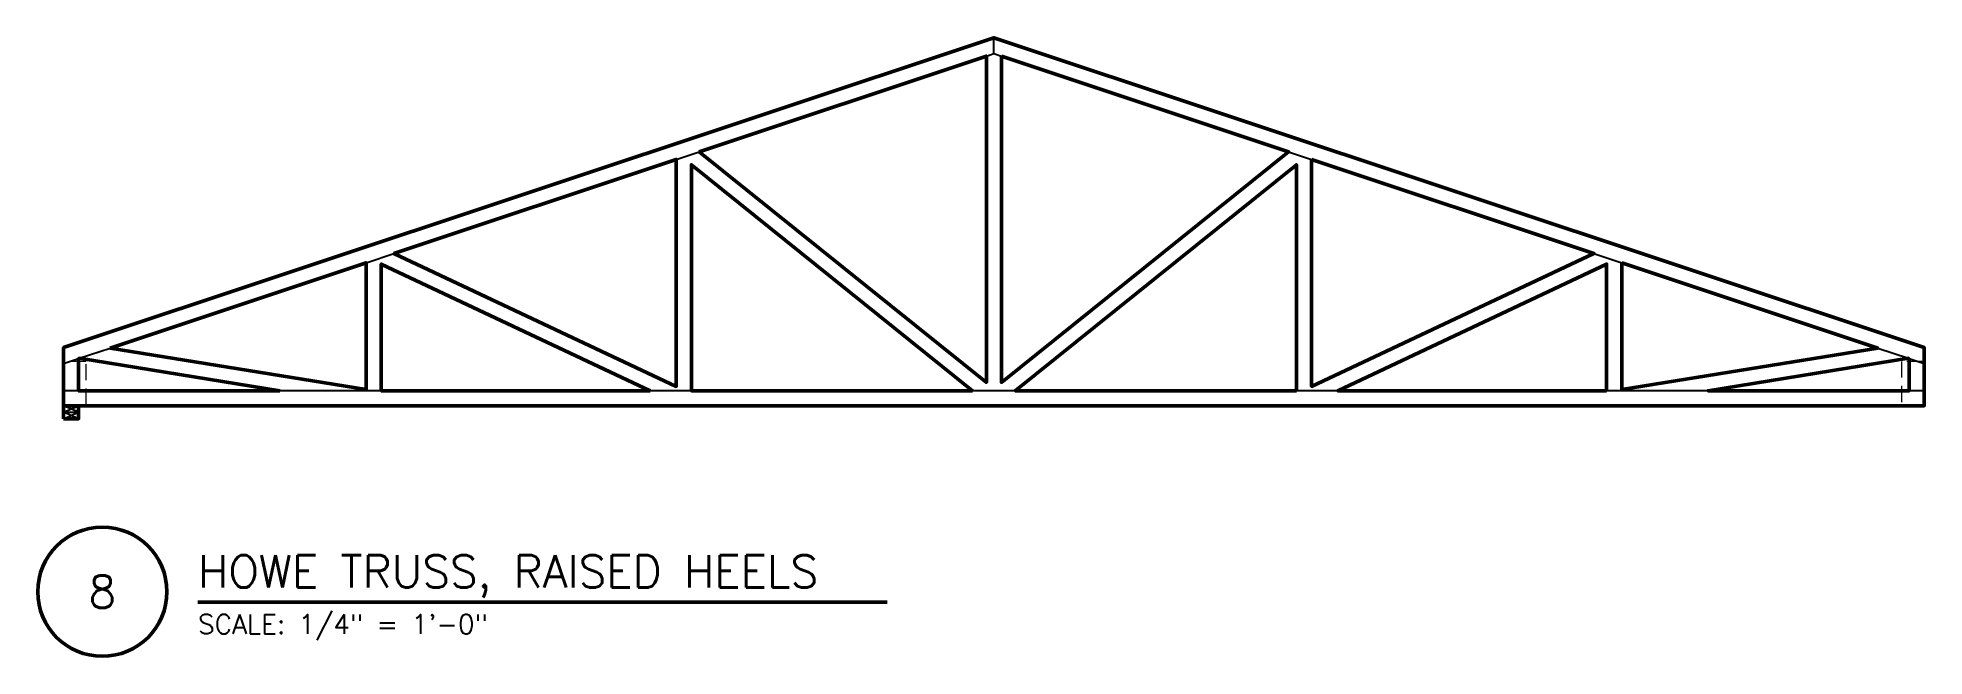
# Model space of a CAD drawing. Header units: inches. Extents: x -6 to 432, y -55 to 88.
import ezdxf
from ezdxf.enums import TextEntityAlignment as Align

# ---------------------------------------------------------------- set-up
doc = ezdxf.new("R2010")
doc.units = ezdxf.units.IN
doc.header["$MEASUREMENT"] = 0
doc.linetypes.add('DASHED', pattern=[5.669292, 3.779528, -1.889764])
for name, color, linetype, lineweight in [('S-ANNO-TTLB', 7, 'CONTINUOUS', 50), ('S-DETL-BYND', 7, 'CONTINUOUS', 25), ('S-DETL-CUT', 7, 'CONTINUOUS', 50), ('S-DETL-HIDN', 7, 'DASHED', 18)]:
    doc.layers.add(name, color=color, linetype=linetype, lineweight=lineweight)
doc.styles.add('KERF', font='romans.shx')

msp = doc.modelspace()

# ---------------------------------------------------------------- linework, layer by layer
at = {"layer": 'S-ANNO-TTLB', "lineweight": 50}
msp.add_lwpolyline([(-6, -40.2, 1), (24, -40.2, 1)], format="xyb", close=True, dxfattribs=at)
msp.add_lwpolyline([(31.2, -42.6), (191.2, -42.6)], dxfattribs=at)
at = {"layer": 'S-DETL-BYND', "lineweight": 25}
for points in [[(214.25, 84.227343), (216, 84.810676), (216, 88.5)], [(216, 84.810676), (217.75, 84.227343)], [(142.25, 60.227343), (147.595721, 62.00925)], [(284.404279, 62.00925), (289.75, 60.227343)], [(70.25, 36.227343), (76.698828, 38.376952)], [(355.301172, 38.376952), (361.75, 36.227343)], [(0, 12.810676), (3.5, 13.977343)], [(3.645361, 14.025796), (10.808294, 16.413441)], [(421.191706, 16.413441), (428.354639, 14.025796)], [(428.5, 13.977343), (432, 12.810676)], [(3.5, 6.5), (0, 6.5)], [(73.75, 6.5), (50.205769, 6.5)], [(145.75, 6.5), (136.176113, 6.5)], [(220.968334, 6.5), (211.031666, 6.5)], [(295.823887, 6.5), (286.25, 6.5)], [(381.794231, 6.5), (358.25, 6.5)], [(432, 6.5), (428.5, 6.5)], [(0, 0), (3.5, 1.5), (0, 3)], [(3.5, 0), (0, 1.5), (3.5, 3)], [(0, 1.5), (3.5, 1.5)]]:
    msp.add_lwpolyline(points, dxfattribs=at)
at = {"layer": 'S-DETL-CUT', "lineweight": 50}
msp.add_lwpolyline([(3.5, 3), (432, 3), (432, 6.5), (432, 12.810676), (432, 16.5), (216, 88.5), (0, 16.5), (0, 12.810676), (0, 6.5), (0, 3)], dxfattribs=at)
for points in [[(147.595721, 62.00925), (214.25, 84.227343), (214.25, 8.403158)], [(217.75, 84.227343), (284.404279, 62.00925), (217.75, 8.403158)], [(76.698828, 38.376952), (142.25, 60.227343), (142.25, 7.508415)], [(211.031666, 6.5), (145.75, 6.5), (145.75, 59.00218)], [(286.25, 6.5), (220.968334, 6.5), (286.25, 59.00218)], [(289.75, 60.227343), (355.301172, 38.376952), (289.75, 7.508415)], [(10.808294, 16.413441), (70.25, 36.227343), (70.25, 6.805574)], [(136.176113, 6.5), (73.75, 6.5), (73.75, 35.896923)], [(358.25, 6.5), (295.823887, 6.5), (358.25, 35.896923)], [(361.75, 36.227343), (421.191706, 16.413441), (361.75, 6.805574)], [(50.205769, 6.5), (3.5, 6.5), (3.5, 13.977343), (3.645361, 14.025796)], [(428.5, 13.977343), (428.5, 6.5), (381.794231, 6.5), (428.354639, 14.025796)], [(0, 0), (3.5, 0), (3.5, 3), (0, 3)]]:
    msp.add_lwpolyline(points, close=True, dxfattribs=at)
at = {"layer": 'S-DETL-HIDN', "linetype": 'DASHED', "lineweight": 18}
for points in [[(0.25, 3.25), (5.25, 3.25), (5.25, 13.310676), (0.25, 13.310676)], [(426.75, 3.25), (431.75, 3.25), (431.75, 13.310676), (426.75, 13.310676)]]:
    msp.add_lwpolyline(points, close=True, dxfattribs=at)

# ---------------------------------------------------------------- texts
at = {"layer": 'S-ANNO-TTLB', "lineweight": 50, "style": 'KERF'}
msp.add_text('HOWE TRUSS, RAISED HEELS', height=7.5, dxfattribs=at).set_placement((31.2, -39.24))
msp.add_text('8', height=7.5, dxfattribs=at).set_placement((9, -40.2), align=Align.MIDDLE_CENTER)
at = {"layer": 'S-ANNO-TTLB', "lineweight": 18, "style": 'KERF'}
msp.add_text('SCALE: 1/4" = 1\'-0"', height=4.5, dxfattribs=at).set_placement((31.2, -49.98))

doc.saveas('drawing.dxf')
